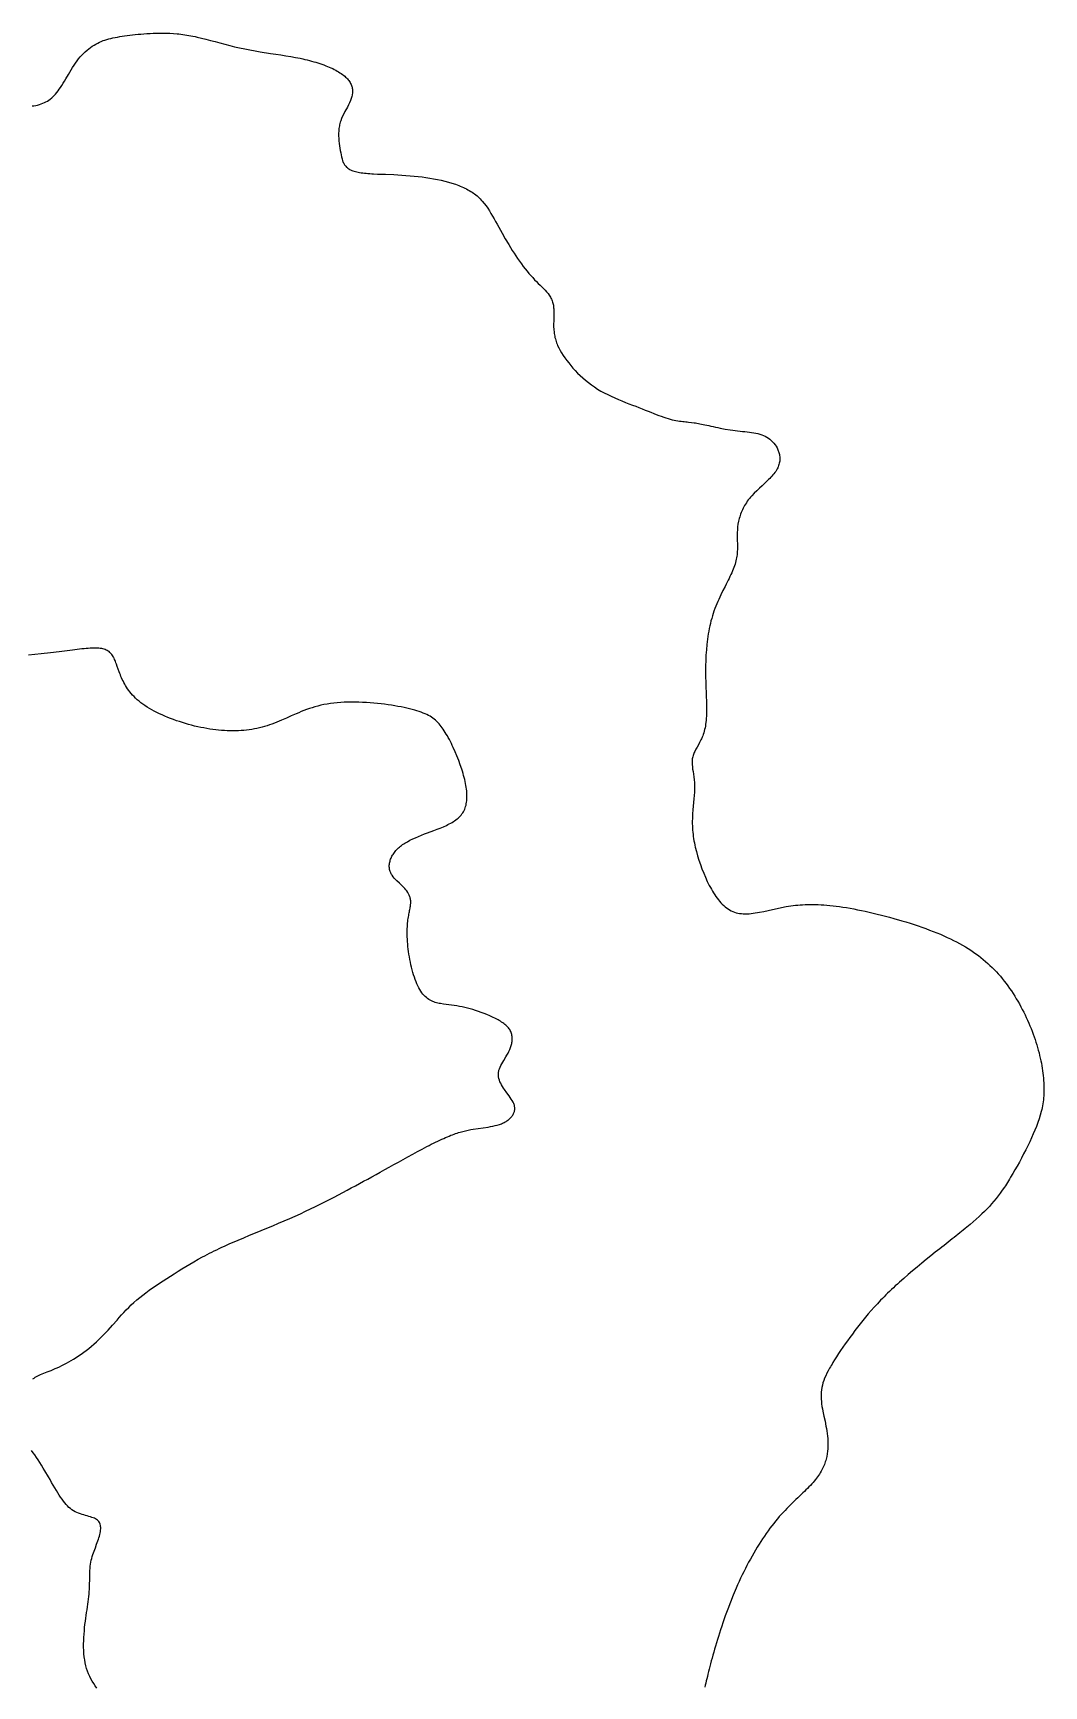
# Model space of a CAD drawing. Header units: millimetres. Extents: x -595 to 2558, y 454 to 5162.
# Drawn here: x 845 to 2286, y 2808 to 5162 of the extents above; entities that cross this region are included whole.
import ezdxf

# ---------------------------------------------------------------- set-up
doc = ezdxf.new("R2010")
doc.units = ezdxf.units.MM
doc.layers.add('188', color=7, linetype='Continuous')

msp = doc.modelspace()

# ---------------------------------------------------------------- linework, layer by layer
at = {"layer": '188', "elevation": 188}
for points in [[(843.9, 5058.4), (846.5, 5058.7), (849.1, 5059.2), (851.7, 5059.8), (854.2, 5060.5), (856.7, 5061.3), (859.1, 5062.2), (861.4, 5063.2), (863.6, 5064.3), (865.8, 5065.5), (867.8, 5066.8), (869.8, 5068.3), (871.8, 5069.9), (873.6, 5071.5), (875.5, 5073.4), (877.3, 5075.4), (879.1, 5077.5), (880.8, 5079.8), (882.6, 5082.3), (884.4, 5084.9), (886.2, 5087.8), (888, 5090.7), (889.8, 5093.8), (891.7, 5097), (895.5, 5103.5), (899.4, 5110.1), (901.5, 5113.4), (903.6, 5116.5), (905.7, 5119.6), (907.9, 5122.6), (910.2, 5125.4), (912.5, 5128.2), (914.8, 5130.7), (917.2, 5133.2), (919.7, 5135.5), (922.1, 5137.7), (924.6, 5139.8), (927.1, 5141.7), (929.6, 5143.5), (932.2, 5145.1), (934.7, 5146.6), (937.3, 5148), (939.8, 5149.3), (942.4, 5150.4), (945.1, 5151.5), (947.7, 5152.4), (950.5, 5153.3), (953.3, 5154), (956.1, 5154.7), (959.1, 5155.4), (962.2, 5156), (965.4, 5156.6), (968.7, 5157.2), (972.1, 5157.7), (975.6, 5158.2), (979.2, 5158.7), (983, 5159.2), (986.8, 5159.7), (990.8, 5160.1), (994.8, 5160.5), (999, 5160.8), (1003.2, 5161.2), (1007.5, 5161.5), (1011.9, 5161.7), (1016.4, 5162), (1020.9, 5162.2), (1025.5, 5162.3), (1030.3, 5162.3), (1035.1, 5162.2), (1040.1, 5162.1), (1045.2, 5161.8), (1050.4, 5161.3), (1053.1, 5161), (1055.8, 5160.7), (1058.6, 5160.4), (1061.4, 5160), (1064.2, 5159.5), (1067.1, 5159), (1070, 5158.5), (1073, 5157.9), (1076, 5157.3), (1079, 5156.6), (1085.2, 5155.1), (1091.6, 5153.5), (1098.1, 5151.8), (1104.7, 5150.1), (1111.5, 5148.3), (1118.4, 5146.4), (1125.4, 5144.7), (1132.5, 5142.9), (1139.6, 5141.3), (1146.9, 5139.7), (1154.2, 5138.3), (1161.6, 5136.9), (1169, 5135.7), (1183.7, 5133.4), (1191, 5132.3), (1198.3, 5131.2), (1205.4, 5130), (1212.5, 5128.9), (1219.4, 5127.6), (1226.1, 5126.3), (1229.5, 5125.6), (1232.7, 5124.8), (1236, 5124), (1239.1, 5123.2), (1242.2, 5122.4), (1245.3, 5121.5), (1248.3, 5120.7), (1251.2, 5119.7), (1254.1, 5118.8), (1256.9, 5117.8), (1259.6, 5116.9), (1262.3, 5115.8), (1264.9, 5114.8), (1267.4, 5113.8), (1269.8, 5112.7), (1272.2, 5111.6), (1274.4, 5110.5), (1276.6, 5109.3), (1278.7, 5108.2), (1280.7, 5107), (1282.6, 5105.8), (1284.4, 5104.6), (1286.1, 5103.4), (1287.7, 5102.2), (1289.3, 5101), (1290.7, 5099.7), (1292, 5098.4), (1293.2, 5097.1), (1294.3, 5095.8), (1295.3, 5094.5), (1296.2, 5093.2), (1297, 5091.9), (1297.8, 5090.5), (1298.4, 5089.2), (1299, 5087.8), (1299.4, 5086.4), (1299.8, 5085.1), (1300.1, 5083.7), (1300.3, 5082.2), (1300.4, 5080.8), (1300.5, 5079.4), (1300.5, 5078), (1300.4, 5076.5), (1300.2, 5075), (1299.9, 5073.6), (1299.6, 5072.1), (1299.2, 5070.6), (1298.7, 5069.1), (1298.2, 5067.6), (1297.6, 5066.1), (1296.2, 5063), (1294.7, 5059.9), (1293.1, 5056.8), (1289.7, 5050.4), (1288, 5047.1), (1286.4, 5043.8), (1285, 5040.5), (1283.7, 5037.1), (1283.1, 5035.3), (1282.6, 5033.6), (1282.1, 5031.8), (1281.8, 5030.1), (1281.5, 5028.3), (1281.2, 5026.5), (1280.8, 5022.9), (1280.7, 5019.3), (1280.7, 5015.7), (1280.9, 5012.2), (1281.2, 5008.6), (1281.6, 5005.1), (1282.1, 5001.7), (1282.6, 4998.3), (1283.1, 4995.1), (1283.7, 4991.9), (1284.2, 4988.8), (1284.8, 4985.9), (1285.5, 4983.1), (1286.3, 4980.5), (1286.8, 4979.2), (1287.3, 4978), (1287.9, 4976.8), (1288.5, 4975.6), (1289.2, 4974.5), (1290, 4973.5), (1290.8, 4972.5), (1291.8, 4971.5), (1292.8, 4970.6), (1293.9, 4969.7), (1295.1, 4968.9), (1296.3, 4968.1), (1297.7, 4967.4), (1299.3, 4966.7), (1300.9, 4966.1), (1302.6, 4965.5), (1304.5, 4965), (1306.4, 4964.5), (1308.5, 4964.1), (1310.6, 4963.7), (1312.8, 4963.4), (1315.2, 4963.1), (1317.5, 4962.8), (1320, 4962.6), (1322.5, 4962.3), (1325.1, 4962.1), (1327.8, 4962), (1330.5, 4961.8), (1336, 4961.5), (1341.7, 4961.3), (1347.5, 4961.1), (1359.2, 4960.6), (1365, 4960.3), (1370.8, 4960), (1376.6, 4959.6), (1382.4, 4959.1), (1388.2, 4958.6), (1393.9, 4958), (1399.5, 4957.3), (1405.1, 4956.6), (1410.6, 4955.7), (1416.1, 4954.8), (1421.5, 4953.7), (1426.8, 4952.6), (1432.1, 4951.3), (1437.2, 4950), (1442.2, 4948.5), (1447.1, 4946.9), (1451.8, 4945.2), (1454.1, 4944.3), (1456.3, 4943.3), (1458.6, 4942.3), (1460.7, 4941.3), (1462.9, 4940.2), (1464.9, 4939.1), (1466.9, 4938), (1468.9, 4936.8), (1470.8, 4935.6), (1472.7, 4934.4), (1474.5, 4933.1), (1476.2, 4931.7), (1477.9, 4930.3), (1479.5, 4928.9), (1481, 4927.5), (1482.6, 4926), (1484, 4924.4), (1485.4, 4922.9), (1488.2, 4919.6), (1490.7, 4916.3), (1493.2, 4912.8), (1495.5, 4909.2), (1497.8, 4905.5), (1500, 4901.7), (1502.2, 4897.8), (1504.4, 4893.9), (1506.7, 4889.9), (1508.9, 4885.8), (1513.5, 4877.5), (1518.2, 4869.2), (1523.1, 4860.9), (1525.6, 4856.8), (1528.1, 4852.7), (1530.6, 4848.8), (1533.2, 4844.8), (1535.8, 4841), (1538.4, 4837.3), (1541.1, 4833.6), (1543.8, 4830), (1546.5, 4826.6), (1549.2, 4823.2), (1551.9, 4820), (1554.5, 4816.9), (1557.2, 4813.9), (1559.9, 4811), (1562.5, 4808.2), (1565.1, 4805.6), (1567.7, 4803.1), (1570.2, 4800.7), (1572.6, 4798.3), (1574.9, 4796), (1577.1, 4793.6), (1579.1, 4791.2), (1580.9, 4788.8), (1581.8, 4787.5), (1582.6, 4786.2), (1583.3, 4784.9), (1584, 4783.5), (1584.6, 4782.1), (1585.2, 4780.7), (1585.6, 4779.2), (1586.1, 4777.7), (1586.4, 4776.1), (1586.7, 4774.5), (1586.9, 4772.8), (1587.1, 4771.1), (1587.2, 4769.3), (1587.3, 4767.5), (1587.4, 4763.8), (1587.3, 4760), (1587.2, 4756.1), (1587.2, 4752.1), (1587.1, 4748.1), (1587.1, 4744.1), (1587.3, 4740.2), (1587.6, 4736.2), (1587.9, 4734.3), (1588.2, 4732.3), (1588.6, 4730.4), (1589, 4728.5), (1589.5, 4726.6), (1590, 4724.7), (1590.6, 4722.9), (1591.3, 4721), (1592, 4719.2), (1592.7, 4717.4), (1594.4, 4713.8), (1596.3, 4710.2), (1598.4, 4706.6), (1600.6, 4703), (1603.1, 4699.5), (1605.7, 4695.9), (1608.5, 4692.4), (1611.5, 4688.8), (1614.6, 4685.2), (1617.9, 4681.6), (1621.3, 4678.1), (1624.9, 4674.6), (1628.7, 4671.1), (1632.6, 4667.8), (1636.7, 4664.5), (1640.9, 4661.3), (1645.3, 4658.2), (1649.8, 4655.3), (1654.5, 4652.4), (1659.3, 4649.8), (1664.2, 4647.3), (1669.2, 4644.9), (1674.2, 4642.6), (1679.3, 4640.4), (1684.3, 4638.3), (1689.4, 4636.3), (1694.4, 4634.4), (1699.3, 4632.5), (1704.1, 4630.7), (1708.7, 4628.9), (1713.2, 4627.1), (1717.6, 4625.4), (1721.8, 4623.8), (1725.8, 4622.2), (1729.7, 4620.6), (1733.4, 4619.1), (1737.1, 4617.8), (1740.5, 4616.4), (1743.9, 4615.2), (1747.1, 4614.1), (1750.2, 4613.2), (1753.1, 4612.3), (1756, 4611.6), (1758.7, 4610.9), (1761.4, 4610.4), (1763.9, 4609.9), (1766.4, 4609.6), (1768.7, 4609.3), (1771, 4609), (1773.2, 4608.8), (1775.3, 4608.6), (1777.4, 4608.4), (1779.4, 4608.2), (1783.4, 4607.8), (1787.2, 4607.2), (1789.2, 4606.9), (1791.2, 4606.6), (1793.3, 4606.3), (1795.4, 4605.9), (1797.7, 4605.4), (1800.1, 4604.9), (1802.6, 4604.4), (1805.3, 4603.8), (1808.2, 4603.2), (1811.2, 4602.5), (1814.4, 4601.8), (1817.7, 4601.1), (1821, 4600.3), (1824.5, 4599.6), (1831.6, 4598.2), (1838.7, 4597), (1842.3, 4596.5), (1845.8, 4596), (1849.3, 4595.6), (1852.8, 4595.2), (1856.2, 4594.9), (1859.6, 4594.6), (1862.9, 4594.2), (1866.1, 4593.9), (1869.2, 4593.4), (1872.3, 4593), (1875.2, 4592.4), (1878.1, 4591.8), (1880.9, 4591), (1883.6, 4590.1), (1886.2, 4589.1), (1888.6, 4587.9), (1891, 4586.6), (1893.2, 4585.2), (1895.3, 4583.7), (1897.3, 4582), (1899.2, 4580.1), (1901, 4578.1), (1902.6, 4576), (1904.1, 4573.7), (1905.4, 4571.3), (1906.1, 4570), (1906.6, 4568.8), (1907.2, 4567.4), (1907.7, 4566.1), (1908.1, 4564.7), (1908.5, 4563.3), (1908.8, 4561.8), (1909, 4560.4), (1909.2, 4558.9), (1909.3, 4557.4), (1909.3, 4555.8), (1909.3, 4554.3), (1909.2, 4552.7), (1908.9, 4551.1), (1908.6, 4549.5), (1908.2, 4547.9), (1907.7, 4546.3), (1907.1, 4544.6), (1906.4, 4543), (1905.5, 4541.4), (1904.6, 4539.7), (1903.5, 4538), (1902.3, 4536.4), (1901, 4534.7), (1899.6, 4533), (1898.2, 4531.3), (1896.6, 4529.7), (1895, 4528), (1893.3, 4526.3), (1891.5, 4524.5), (1887.9, 4521.1), (1884.1, 4517.6), (1880.3, 4514), (1876.5, 4510.4), (1872.9, 4506.8), (1869.3, 4503), (1867.7, 4501.2), (1866.1, 4499.2), (1864.5, 4497.3), (1863.1, 4495.4), (1861.7, 4493.4), (1860.5, 4491.4), (1859.3, 4489.4), (1858.1, 4487.4), (1857.1, 4485.4), (1856.1, 4483.4), (1855.2, 4481.3), (1854.4, 4479.3), (1853.6, 4477.2), (1852.9, 4475.2), (1852.2, 4473.1), (1851.6, 4471.1), (1851.1, 4469), (1850.6, 4467), (1849.8, 4462.9), (1849.3, 4458.8), (1848.9, 4454.8), (1848.7, 4450.8), (1848.6, 4446.9), (1848.7, 4443), (1848.8, 4439.1), (1848.9, 4435.3), (1849, 4431.4), (1849, 4427.4), (1848.8, 4423.4), (1848.6, 4421.3), (1848.4, 4419.2), (1848.2, 4417.1), (1847.8, 4414.9), (1847.4, 4412.8), (1846.9, 4410.5), (1846.3, 4408.3), (1845.7, 4405.9), (1844.9, 4403.6), (1844, 4401.1), (1843.1, 4398.7), (1842, 4396.2), (1840.9, 4393.6), (1839.7, 4391), (1838.4, 4388.3), (1837.1, 4385.6), (1835.7, 4382.8), (1834.3, 4380), (1832.8, 4377.1), (1831.3, 4374.2), (1828.3, 4368.2), (1825.3, 4362.1), (1822.4, 4355.7), (1820.9, 4352.5), (1819.5, 4349.2), (1818.2, 4345.9), (1816.8, 4342.5), (1815.6, 4339.1), (1814.4, 4335.6), (1813.3, 4332.1), (1812.3, 4328.6), (1811.3, 4325), (1810.4, 4321.4), (1809.6, 4317.8), (1808.8, 4314.1), (1808.1, 4310.4), (1807.4, 4306.6), (1806.9, 4302.9), (1806.3, 4299.1), (1805.8, 4295.3), (1805.4, 4291.5), (1804.7, 4283.9), (1804.2, 4276.2), (1803.9, 4268.5), (1803.7, 4260.8), (1803.6, 4253.1), (1803.7, 4245.4), (1803.9, 4237.9), (1804.1, 4230.4), (1804.3, 4223), (1804.6, 4215.8), (1804.7, 4212.3), (1804.8, 4208.8), (1804.8, 4205.4), (1804.9, 4202.1), (1804.9, 4198.8), (1804.9, 4195.5), (1804.8, 4192.4), (1804.7, 4189.3), (1804.5, 4186.3), (1804.3, 4183.4), (1804, 4180.5), (1803.7, 4177.8), (1803.3, 4175.1), (1802.8, 4172.6), (1802.3, 4170.1), (1801.7, 4167.8), (1801, 4165.5), (1800.3, 4163.3), (1799.5, 4161.2), (1798.7, 4159.2), (1797.8, 4157.2), (1796.9, 4155.4), (1796, 4153.5), (1795.1, 4151.8), (1793.3, 4148.4), (1791.5, 4145.2), (1789.8, 4142.1), (1788.2, 4139.1), (1787.5, 4137.6), (1786.8, 4136.1), (1786.3, 4134.6), (1785.8, 4133.1), (1785.3, 4131.6), (1785, 4130.1), (1784.7, 4128.6), (1784.6, 4127), (1784.5, 4125.5), (1784.4, 4123.9), (1784.4, 4122.3), (1784.5, 4120.6), (1784.8, 4117.3), (1785.2, 4113.9), (1785.7, 4110.3), (1786.3, 4106.6), (1786.8, 4102.8), (1787.3, 4098.8), (1787.6, 4094.7), (1787.7, 4092.5), (1787.8, 4090.4), (1787.8, 4088.1), (1787.8, 4085.9), (1787.7, 4083.6), (1787.6, 4081.2), (1787.3, 4076.4), (1786.9, 4071.5), (1786.4, 4066.3), (1785.9, 4061.1), (1785.5, 4055.7), (1785.1, 4050.2), (1784.8, 4044.6), (1784.7, 4038.8), (1784.7, 4035.9), (1784.8, 4033), (1784.9, 4030), (1785.1, 4027), (1785.4, 4024), (1785.7, 4021), (1786.1, 4018), (1786.6, 4014.9), (1787.1, 4011.9), (1787.6, 4008.8), (1788.3, 4005.7), (1788.9, 4002.6), (1790.5, 3996.4), (1792.2, 3990.2), (1794.1, 3984.1), (1796.2, 3977.9), (1798.5, 3971.8), (1800.9, 3965.8), (1803.4, 3959.9), (1806.1, 3954), (1807.5, 3951.2), (1808.9, 3948.3), (1810.4, 3945.5), (1811.9, 3942.8), (1813.4, 3940.1), (1815, 3937.5), (1816.7, 3935), (1818.3, 3932.5), (1820, 3930.1), (1821.8, 3927.9), (1823.6, 3925.7), (1825.5, 3923.6), (1827.4, 3921.6), (1829.4, 3919.7), (1831.4, 3917.9), (1833.4, 3916.3), (1835.6, 3914.8), (1837.8, 3913.4), (1840, 3912.2), (1842.3, 3911.1), (1844.7, 3910.2), (1847.1, 3909.4), (1849.6, 3908.8), (1852.1, 3908.4), (1854.7, 3908.1), (1857.4, 3907.9), (1860.1, 3907.8), (1862.9, 3907.8), (1865.7, 3908), (1868.6, 3908.2), (1871.5, 3908.6), (1874.4, 3909), (1877.4, 3909.5), (1880.4, 3910), (1886.5, 3911.3), (1892.7, 3912.6), (1899.1, 3914.1), (1905.5, 3915.5), (1911.9, 3916.8), (1918.4, 3918), (1924.9, 3919.1), (1928.2, 3919.5), (1931.6, 3919.9), (1935, 3920.3), (1938.4, 3920.6), (1941.9, 3920.8), (1945.4, 3921), (1949, 3921.1), (1952.7, 3921.2), (1956.4, 3921.2), (1960.2, 3921.1), (1964.2, 3921), (1968.2, 3920.8), (1972.3, 3920.5), (1976.5, 3920.2), (1980.8, 3919.8), (1985.3, 3919.3), (1989.8, 3918.7), (1994.5, 3918.1), (1999.4, 3917.4), (2004.4, 3916.6), (2009.5, 3915.7), (2014.7, 3914.7), (2020.1, 3913.7), (2025.6, 3912.6), (2031.2, 3911.4), (2036.8, 3910.2), (2042.5, 3908.8), (2048.3, 3907.5), (2054.1, 3906), (2060, 3904.5), (2065.8, 3902.9), (2071.7, 3901.3), (2083.4, 3897.9), (2089.2, 3896.2), (2095, 3894.4), (2100.7, 3892.5), (2106.4, 3890.6), (2112, 3888.7), (2117.5, 3886.7), (2122.8, 3884.7), (2128.1, 3882.7), (2133.2, 3880.7), (2138.2, 3878.6), (2143.1, 3876.5), (2147.8, 3874.3), (2152.5, 3872.2), (2156.9, 3870), (2161.3, 3867.7), (2165.6, 3865.4), (2169.7, 3863.1), (2173.8, 3860.8), (2177.7, 3858.4), (2181.5, 3855.9), (2185.3, 3853.4), (2188.9, 3850.8), (2192.4, 3848.2), (2195.9, 3845.6), (2199.3, 3842.9), (2202.6, 3840.1), (2205.8, 3837.2), (2208.9, 3834.3), (2212, 3831.4), (2215, 3828.3), (2218, 3825.2), (2220.8, 3822.1), (2223.7, 3818.8), (2226.4, 3815.5), (2229.1, 3812.1), (2231.8, 3808.7), (2234.4, 3805.2), (2236.9, 3801.6), (2239.4, 3798), (2241.8, 3794.4), (2244.2, 3790.7), (2246.4, 3786.9), (2248.7, 3783.2), (2250.8, 3779.4), (2252.9, 3775.5), (2255, 3771.7), (2257, 3767.8), (2258.9, 3763.9), (2260.7, 3760), (2262.5, 3756.1), (2264.2, 3752.2), (2265.9, 3748.3), (2267.5, 3744.4), (2269, 3740.5), (2270.5, 3736.6), (2271.8, 3732.7), (2273.2, 3728.8), (2274.4, 3725), (2275.6, 3721.1), (2276.7, 3717.3), (2277.8, 3713.5), (2278.8, 3709.8), (2279.7, 3706), (2280.6, 3702.3), (2281.4, 3698.6), (2282.1, 3695), (2282.8, 3691.4), (2283.4, 3687.8), (2283.9, 3684.3), (2284.4, 3680.8), (2284.8, 3677.3), (2285.1, 3673.9), (2285.4, 3670.6), (2285.6, 3667.3), (2285.7, 3664), (2285.8, 3660.8), (2285.8, 3657.7), (2285.8, 3654.6), (2285.7, 3651.5), (2285.5, 3648.6), (2285.3, 3645.6), (2285, 3642.8), (2284.6, 3639.9), (2284.2, 3637.1), (2283.7, 3634.4), (2283.2, 3631.6), (2282.6, 3628.9), (2282, 3626.3), (2280.6, 3620.9), (2279, 3615.7), (2277.1, 3610.4), (2275.1, 3605.1), (2273, 3599.8), (2270.6, 3594.4), (2268.1, 3588.8), (2265.5, 3583.2), (2262.7, 3577.4), (2259.8, 3571.6), (2256.9, 3565.8), (2253.9, 3560), (2250.8, 3554.3), (2247.7, 3548.6), (2244.5, 3543.1), (2241.4, 3537.7), (2238.3, 3532.5), (2236.8, 3530), (2235.3, 3527.5), (2233.8, 3525.1), (2232.3, 3522.8), (2230.8, 3520.5), (2229.4, 3518.3), (2226.4, 3514), (2223.5, 3509.9), (2220.6, 3505.9), (2217.6, 3502.1), (2214.5, 3498.3), (2211.3, 3494.7), (2208.1, 3491.1), (2204.7, 3487.5), (2201.1, 3483.9), (2197.4, 3480.3), (2193.4, 3476.7), (2189.3, 3473), (2185, 3469.2), (2180.5, 3465.4), (2178.2, 3463.4), (2175.8, 3461.5), (2173.4, 3459.5), (2170.9, 3457.4), (2168.4, 3455.4), (2165.8, 3453.3), (2163.2, 3451.2), (2160.5, 3449.1), (2157.8, 3446.9), (2155, 3444.7), (2152.2, 3442.4), (2149.3, 3440.2), (2146.4, 3437.8), (2143.4, 3435.5), (2140.4, 3433.1), (2137.3, 3430.6), (2131, 3425.7), (2124.6, 3420.6), (2118.1, 3415.3), (2111.6, 3410.1), (2105.1, 3404.7), (2098.6, 3399.3), (2092.3, 3393.9), (2086, 3388.5), (2079.9, 3383.2), (2076.9, 3380.5), (2074, 3377.9), (2071.2, 3375.3), (2068.4, 3372.7), (2065.7, 3370.1), (2063, 3367.5), (2060.4, 3365), (2057.9, 3362.4), (2055.5, 3359.9), (2053.1, 3357.4), (2048.4, 3352.5), (2043.9, 3347.6), (2039.6, 3342.8), (2035.5, 3338), (2031.5, 3333.2), (2027.6, 3328.4), (2023.8, 3323.6), (2020.1, 3318.9), (2016.5, 3314.1), (2012.9, 3309.3), (2009.3, 3304.5), (2005.9, 3299.8), (2002.5, 3295.1), (1999.3, 3290.5), (1996.1, 3285.9), (1993.1, 3281.4), (1990.3, 3277), (1987.5, 3272.7), (1985, 3268.6), (1983.8, 3266.6), (1982.6, 3264.6), (1981.5, 3262.6), (1980.4, 3260.7), (1979.3, 3258.9), (1978.3, 3257), (1976.5, 3253.4), (1974.8, 3249.9), (1973.3, 3246.5), (1972, 3243.1), (1970.9, 3239.8), (1970, 3236.5), (1969.2, 3233.2), (1968.7, 3230), (1968.3, 3226.7), (1968.1, 3223.4), (1968.1, 3220), (1968.3, 3216.7), (1968.6, 3213.2), (1969, 3209.8), (1969.5, 3206.3), (1970.1, 3202.9), (1970.8, 3199.4), (1972.3, 3192.3), (1973.8, 3185.3), (1975.1, 3178.2), (1975.8, 3174.7), (1976.3, 3171.2), (1976.8, 3167.6), (1977.2, 3164), (1977.6, 3160.5), (1977.8, 3156.9), (1977.9, 3153.3), (1977.8, 3149.6), (1977.7, 3146), (1977.3, 3142.3), (1976.9, 3138.6), (1976.2, 3134.9), (1975.8, 3133), (1975.3, 3131.1), (1974.8, 3129.2), (1974.2, 3127.3), (1973.6, 3125.4), (1972.9, 3123.5), (1972.1, 3121.6), (1971.2, 3119.6), (1970.3, 3117.7), (1969.3, 3115.8), (1968.3, 3113.8), (1967.1, 3111.8), (1965.9, 3109.9), (1964.6, 3107.9), (1963.2, 3105.9), (1961.7, 3103.9), (1960.2, 3101.9), (1958.5, 3099.9), (1956.7, 3097.8), (1954.9, 3095.8), (1952.9, 3093.7), (1950.9, 3091.7), (1948.8, 3089.5), (1946.7, 3087.4), (1944.4, 3085.2), (1942.1, 3083), (1939.8, 3080.8), (1937.4, 3078.5), (1934.9, 3076.1), (1932.4, 3073.7), (1929.9, 3071.3), (1927.3, 3068.8), (1924.7, 3066.2), (1922.1, 3063.6), (1919.4, 3060.8), (1916.8, 3058.1), (1914.1, 3055.2), (1911.4, 3052.2), (1908.7, 3049.2), (1906, 3046.1), (1903.3, 3042.8), (1900.7, 3039.5), (1898, 3036.1), (1895.3, 3032.6), (1892.7, 3029), (1890.1, 3025.3), (1887.5, 3021.6), (1884.9, 3017.7), (1882.3, 3013.8), (1879.8, 3009.8), (1877.2, 3005.7), (1874.7, 3001.6), (1872.3, 2997.3), (1869.8, 2993.1), (1867.4, 2988.7), (1865, 2984.3), (1862.6, 2979.8), (1860.3, 2975.3), (1858, 2970.7), (1855.7, 2966.1), (1853.5, 2961.4), (1851.3, 2956.6), (1849.2, 2951.9), (1847.1, 2947.1), (1843, 2937.3), (1839, 2927.5), (1835.3, 2917.6), (1831.7, 2907.7), (1828.3, 2897.9), (1826.6, 2893), (1825.1, 2888.2), (1823.5, 2883.4), (1822, 2878.7), (1820.6, 2874), (1819.2, 2869.4), (1817.8, 2864.9), (1816.5, 2860.4), (1815.3, 2856.1), (1814.1, 2851.8), (1812.9, 2847.6), (1811.8, 2843.6), (1810.8, 2839.6), (1809.8, 2835.8), (1808.8, 2832.1), (1807.9, 2828.5), (1807, 2825), (1806.2, 2821.6), (1805.4, 2818.3), (1804.6, 2815.2), (1803.8, 2812.1), (1803.1, 2809.2), (1802.4, 2806.3)], [(845.1, 3245.5), (846.6, 3246.6), (848.2, 3247.7), (850, 3248.7), (851.8, 3249.7), (853.8, 3250.7), (855.9, 3251.6), (858.1, 3252.5), (860.4, 3253.4), (862.9, 3254.4), (865.4, 3255.4), (868.1, 3256.4), (870.8, 3257.5), (873.7, 3258.7), (876.6, 3260), (879.7, 3261.3), (882.8, 3262.7), (886, 3264.3), (889.3, 3265.9), (892.7, 3267.6), (896.1, 3269.5), (899.5, 3271.4), (903, 3273.5), (906.6, 3275.8), (910.2, 3278.1), (913.8, 3280.6), (917.4, 3283.3), (921, 3286), (924.7, 3288.9), (928.3, 3291.8), (931.9, 3294.9), (935.4, 3298.1), (938.9, 3301.3), (942.4, 3304.6), (945.8, 3308), (949.1, 3311.4), (952.3, 3314.9), (958.6, 3322), (964.9, 3329.2), (968, 3332.8), (971.3, 3336.5), (974.6, 3340.1), (978, 3343.7), (981.5, 3347.3), (985.2, 3350.9), (989, 3354.4), (993, 3357.9), (997.2, 3361.4), (1001.6, 3364.8), (1006.1, 3368.2), (1010.8, 3371.6), (1015.6, 3375), (1020.5, 3378.3), (1025.5, 3381.7), (1030.6, 3385), (1035.8, 3388.4), (1041.1, 3391.8), (1046.4, 3395.2), (1051.8, 3398.6), (1057.2, 3402), (1062.8, 3405.4), (1068.6, 3408.8), (1074.4, 3412.3), (1080.5, 3415.7), (1086.7, 3419.1), (1090, 3420.9), (1093.2, 3422.6), (1096.5, 3424.3), (1099.9, 3426), (1103.4, 3427.7), (1106.9, 3429.4), (1110.5, 3431.2), (1114.1, 3432.9), (1117.8, 3434.6), (1121.6, 3436.3), (1125.5, 3438), (1129.4, 3439.7), (1137.4, 3443.1), (1145.5, 3446.5), (1153.7, 3449.9), (1162, 3453.3), (1178.6, 3460.1), (1186.9, 3463.5), (1195.1, 3467), (1203.1, 3470.4), (1211, 3473.8), (1218.7, 3477.2), (1226.2, 3480.7), (1233.5, 3484.1), (1240.7, 3487.5), (1247.7, 3490.9), (1254.5, 3494.3), (1261.2, 3497.7), (1267.8, 3501), (1274.2, 3504.3), (1280.5, 3507.6), (1286.7, 3510.9), (1292.7, 3514.1), (1298.7, 3517.3), (1304.6, 3520.5), (1316.3, 3526.8), (1322.2, 3530), (1328.1, 3533.3), (1334.1, 3536.6), (1340.1, 3540), (1346.3, 3543.4), (1352.7, 3546.9), (1359.2, 3550.6), (1365.8, 3554.3), (1372.6, 3558), (1379.4, 3561.8), (1386.3, 3565.5), (1393, 3569.2), (1399.7, 3572.8), (1406.3, 3576.3), (1409.5, 3577.9), (1412.7, 3579.5), (1415.8, 3581.1), (1418.9, 3582.6), (1421.9, 3584.1), (1424.8, 3585.5), (1427.6, 3586.8), (1430.4, 3588), (1433.1, 3589.2), (1435.6, 3590.3), (1438.2, 3591.3), (1440.6, 3592.3), (1442.9, 3593.2), (1445.2, 3594), (1447.4, 3594.8), (1449.6, 3595.5), (1451.7, 3596.2), (1453.8, 3596.8), (1455.8, 3597.4), (1457.8, 3597.9), (1461.6, 3598.9), (1465.3, 3599.7), (1468.9, 3600.4), (1472.4, 3601), (1479.5, 3602.1), (1486.6, 3603.1), (1493.6, 3604.1), (1497, 3604.7), (1500.3, 3605.4), (1503.6, 3606.1), (1506.8, 3606.9), (1509.8, 3607.8), (1512.7, 3608.9), (1514.1, 3609.5), (1515.5, 3610.1), (1516.8, 3610.8), (1518.1, 3611.5), (1519.3, 3612.2), (1520.5, 3613), (1521.6, 3613.8), (1522.7, 3614.6), (1523.7, 3615.5), (1524.7, 3616.4), (1525.6, 3617.3), (1526.5, 3618.2), (1527.3, 3619.2), (1528.1, 3620.2), (1528.7, 3621.2), (1529.4, 3622.2), (1529.9, 3623.2), (1530.4, 3624.3), (1530.8, 3625.3), (1531.1, 3626.4), (1531.4, 3627.5), (1531.6, 3628.6), (1531.7, 3629.7), (1531.7, 3630.8), (1531.7, 3631.9), (1531.5, 3633), (1531.3, 3634.1), (1531.1, 3635.2), (1530.7, 3636.3), (1530.3, 3637.4), (1529.8, 3638.5), (1529.3, 3639.6), (1528.1, 3641.8), (1526.7, 3644), (1525.2, 3646.2), (1523.6, 3648.4), (1520.3, 3652.9), (1517, 3657.4), (1515.5, 3659.6), (1514.1, 3661.9), (1512.8, 3664.2), (1511.7, 3666.4), (1510.6, 3668.7), (1509.8, 3671), (1509.2, 3673.3), (1508.7, 3675.6), (1508.5, 3676.8), (1508.4, 3678), (1508.4, 3679.1), (1508.4, 3680.3), (1508.5, 3681.4), (1508.6, 3682.6), (1508.8, 3683.7), (1509.1, 3684.9), (1509.5, 3686), (1509.8, 3687.2), (1510.8, 3689.5), (1511.9, 3691.9), (1513.2, 3694.2), (1514.6, 3696.6), (1516.1, 3699), (1519.1, 3704), (1520.6, 3706.6), (1522.1, 3709.2), (1523.4, 3711.8), (1524.7, 3714.6), (1525.8, 3717.4), (1526.7, 3720.2), (1527.1, 3721.7), (1527.4, 3723.1), (1527.7, 3724.5), (1527.9, 3726), (1528.1, 3727.4), (1528.1, 3728.9), (1528.1, 3730.3), (1528.1, 3731.8), (1527.9, 3733.2), (1527.7, 3734.6), (1527.4, 3736), (1527, 3737.4), (1526.5, 3738.8), (1525.9, 3740.1), (1525.3, 3741.5), (1524.5, 3742.8), (1523.6, 3744.1), (1522.6, 3745.4), (1521.5, 3746.6), (1520.3, 3747.9), (1519, 3749.1), (1517.6, 3750.3), (1516.2, 3751.4), (1514.6, 3752.6), (1513, 3753.7), (1511.3, 3754.8), (1509.6, 3755.8), (1507.8, 3756.9), (1504, 3758.9), (1500.1, 3760.8), (1496.1, 3762.6), (1492, 3764.3), (1487.9, 3765.9), (1483.9, 3767.4), (1479.8, 3768.8), (1475.9, 3770.1), (1471.9, 3771.3), (1468.1, 3772.4), (1464.2, 3773.4), (1460.4, 3774.3), (1456.6, 3775.2), (1452.9, 3776), (1449.1, 3776.6), (1445.3, 3777.3), (1441.5, 3777.8), (1437.6, 3778.3), (1429.9, 3779.3), (1426, 3779.9), (1424.1, 3780.2), (1422.2, 3780.6), (1420.3, 3781.1), (1418.4, 3781.7), (1416.5, 3782.3), (1414.7, 3783), (1412.8, 3783.9), (1411, 3784.8), (1409.3, 3785.9), (1407.5, 3787.1), (1405.8, 3788.4), (1404.2, 3789.9), (1402.5, 3791.5), (1400.9, 3793.3), (1399.4, 3795.3), (1397.9, 3797.4), (1396.4, 3799.8), (1395, 3802.4), (1393.6, 3805.1), (1392.3, 3808), (1391.1, 3811), (1389.9, 3814.2), (1388.7, 3817.5), (1387.6, 3820.9), (1386.6, 3824.4), (1385.6, 3827.9), (1384.7, 3831.6), (1383.8, 3835.3), (1383, 3839), (1382.2, 3842.7), (1381.6, 3846.5), (1380.9, 3850.2), (1380.4, 3853.9), (1379.9, 3857.6), (1379.5, 3861.2), (1379.1, 3864.8), (1378.8, 3868.3), (1378.6, 3871.6), (1378.4, 3874.9), (1378.3, 3878.1), (1378.3, 3881.1), (1378.3, 3884), (1378.4, 3886.8), (1378.6, 3889.5), (1378.8, 3892), (1379, 3894.5), (1379.2, 3896.9), (1379.5, 3899.1), (1379.9, 3901.3), (1380.2, 3903.3), (1380.5, 3905.3), (1380.9, 3907.2), (1381.2, 3909), (1381.6, 3910.8), (1381.9, 3912.5), (1382.2, 3914.1), (1382.5, 3915.7), (1382.8, 3917.2), (1383, 3918.6), (1383.2, 3920), (1383.3, 3921.4), (1383.4, 3922.7), (1383.5, 3924), (1383.4, 3925.3), (1383.4, 3926.5), (1383.2, 3927.7), (1383, 3928.9), (1382.8, 3930), (1382.5, 3931.1), (1382.2, 3932.2), (1381.3, 3934.4), (1380.3, 3936.4), (1379.1, 3938.4), (1377.8, 3940.4), (1376.4, 3942.2), (1374.8, 3944.1), (1373.1, 3945.9), (1371.3, 3947.7), (1367.5, 3951.3), (1363.7, 3954.9), (1361.8, 3956.8), (1360, 3958.7), (1358.4, 3960.7), (1356.9, 3962.8), (1356.2, 3963.8), (1355.6, 3964.9), (1355, 3966), (1354.5, 3967.1), (1354.1, 3968.3), (1353.7, 3969.5), (1353.4, 3970.7), (1353.1, 3972), (1353, 3973.2), (1352.9, 3974.5), (1352.9, 3975.9), (1352.9, 3977.2), (1353.1, 3978.6), (1353.3, 3980), (1353.5, 3981.3), (1353.9, 3982.7), (1354.3, 3984.1), (1354.8, 3985.5), (1355.4, 3987), (1356, 3988.4), (1356.7, 3989.8), (1357.5, 3991.2), (1358.3, 3992.5), (1359.2, 3993.9), (1360.2, 3995.3), (1361.2, 3996.6), (1362.3, 3997.9), (1363.5, 3999.2), (1364.8, 4000.5), (1366.1, 4001.7), (1367.4, 4002.9), (1368.9, 4004.1), (1370.4, 4005.2), (1371.9, 4006.3), (1373.5, 4007.4), (1375.2, 4008.5), (1376.9, 4009.5), (1378.7, 4010.5), (1382.3, 4012.5), (1386.2, 4014.4), (1390.2, 4016.2), (1394.3, 4018), (1398.6, 4019.7), (1402.9, 4021.5), (1407.4, 4023.1), (1416.5, 4026.5), (1421, 4028.3), (1425.5, 4030), (1429.9, 4031.9), (1434.2, 4033.8), (1436.3, 4034.8), (1438.4, 4035.9), (1440.4, 4037), (1442.3, 4038.1), (1444.2, 4039.2), (1446, 4040.4), (1447.8, 4041.6), (1449.4, 4042.9), (1451, 4044.2), (1452.5, 4045.6), (1453.9, 4047), (1455.2, 4048.5), (1456.4, 4050.1), (1457.5, 4051.7), (1458.6, 4053.3), (1459.5, 4055.1), (1460.3, 4056.8), (1461, 4058.7), (1461.6, 4060.6), (1462.2, 4062.5), (1462.6, 4064.6), (1463, 4066.6), (1463.3, 4068.8), (1463.5, 4071), (1463.6, 4073.2), (1463.6, 4075.5), (1463.5, 4077.9), (1463.4, 4080.3), (1463.2, 4082.8), (1462.9, 4085.4), (1462.5, 4088), (1462.1, 4090.6), (1461.6, 4093.4), (1461, 4096.1), (1460.3, 4099), (1459.6, 4101.9), (1458.8, 4104.8), (1458, 4107.8), (1457.1, 4110.9), (1456.1, 4113.9), (1454, 4120.1), (1451.8, 4126.4), (1449.3, 4132.6), (1446.8, 4138.7), (1444.1, 4144.7), (1442.7, 4147.6), (1441.3, 4150.5), (1439.9, 4153.3), (1438.5, 4156.1), (1437, 4158.8), (1435.6, 4161.3), (1434.1, 4163.8), (1432.7, 4166.2), (1431.3, 4168.5), (1429.8, 4170.7), (1428.3, 4172.8), (1426.8, 4174.8), (1425.3, 4176.7), (1423.8, 4178.5), (1422.1, 4180.2), (1420.5, 4181.9), (1418.7, 4183.5), (1416.9, 4185), (1415, 4186.4), (1413, 4187.8), (1410.9, 4189.1), (1408.6, 4190.4), (1406.3, 4191.6), (1403.8, 4192.7), (1401.2, 4193.8), (1398.4, 4194.9), (1395.5, 4195.9), (1392.3, 4196.9), (1389.1, 4197.9), (1385.6, 4198.8), (1381.9, 4199.8), (1378, 4200.7), (1373.9, 4201.6), (1369.7, 4202.4), (1365.2, 4203.2), (1360.6, 4204), (1355.9, 4204.8), (1351.1, 4205.5), (1346.1, 4206.2), (1341.1, 4206.8), (1335.9, 4207.4), (1330.7, 4207.9), (1325.5, 4208.3), (1320.2, 4208.7), (1314.9, 4208.9), (1309.7, 4209.2), (1304.4, 4209.3), (1299.1, 4209.3), (1293.9, 4209.2), (1288.7, 4209.1), (1283.7, 4208.8), (1278.7, 4208.4), (1273.8, 4207.9), (1269, 4207.3), (1264.3, 4206.6), (1259.8, 4205.8), (1255.4, 4204.8), (1251.2, 4203.7), (1247, 4202.6), (1242.9, 4201.4), (1239, 4200.1), (1235.1, 4198.7), (1231.3, 4197.3), (1227.5, 4195.8), (1223.9, 4194.3), (1220.3, 4192.8), (1213.2, 4189.7), (1206.2, 4186.6), (1199.4, 4183.6), (1192.5, 4180.7), (1189.1, 4179.3), (1185.7, 4178), (1182.2, 4176.8), (1178.7, 4175.6), (1175.2, 4174.6), (1171.6, 4173.6), (1168, 4172.7), (1164.3, 4171.9), (1160.7, 4171.2), (1156.9, 4170.5), (1153.2, 4170), (1149.4, 4169.5), (1145.6, 4169.1), (1141.7, 4168.8), (1137.9, 4168.6), (1133.9, 4168.5), (1130, 4168.4), (1126, 4168.5), (1122, 4168.6), (1117.9, 4168.8), (1113.8, 4169.1), (1109.7, 4169.4), (1105.5, 4169.9), (1101.3, 4170.4), (1097.1, 4171), (1092.8, 4171.7), (1088.5, 4172.5), (1084.2, 4173.4), (1079.9, 4174.3), (1075.5, 4175.3), (1071.2, 4176.4), (1066.8, 4177.6), (1062.5, 4178.8), (1058.1, 4180.1), (1053.8, 4181.5), (1049.6, 4182.9), (1045.4, 4184.4), (1041.2, 4186), (1037.1, 4187.6), (1033.1, 4189.3), (1029.2, 4191), (1025.3, 4192.8), (1021.6, 4194.6), (1018, 4196.5), (1014.4, 4198.4), (1011, 4200.3), (1007.8, 4202.3), (1004.6, 4204.4), (1001.7, 4206.4), (998.8, 4208.5), (996.2, 4210.7), (993.7, 4212.8), (991.3, 4215), (989.1, 4217.2), (987, 4219.4), (985.1, 4221.7), (983.2, 4223.9), (981.5, 4226.1), (979.9, 4228.4), (978.4, 4230.6), (977.1, 4232.9), (975.8, 4235.1), (974.5, 4237.3), (973.4, 4239.5), (972.4, 4241.7), (971.4, 4243.9), (970.4, 4246), (969.6, 4248.2), (968.8, 4250.2), (968, 4252.3), (966.6, 4256.3), (965.2, 4260.1), (964, 4263.6), (963.3, 4265.4), (962.7, 4267), (962, 4268.6), (961.4, 4270.2), (960.7, 4271.7), (960, 4273.1), (959.2, 4274.4), (958.4, 4275.7), (957.6, 4277), (956.6, 4278.1), (955.7, 4279.2), (954.6, 4280.2), (953.5, 4281.2), (952.3, 4282), (951, 4282.8), (949.6, 4283.5), (948.1, 4284.1), (946.5, 4284.7), (944.8, 4285.2), (943, 4285.5), (941, 4285.8), (938.9, 4286), (936.7, 4286.2), (934.4, 4286.2), (931.9, 4286.2), (929.3, 4286.2), (926.7, 4286.1), (923.9, 4285.9), (921, 4285.6), (918, 4285.4), (914.8, 4285), (911.6, 4284.7), (908.3, 4284.3), (904.9, 4283.9), (901.4, 4283.4), (897.8, 4282.9), (894, 4282.5), (890.2, 4282), (886.4, 4281.5), (882.4, 4280.9), (878.3, 4280.4), (874.2, 4279.9), (869.9, 4279.4), (865.6, 4279), (861.2, 4278.5), (856.8, 4278), (847.8, 4277.1), (838.6, 4276.3)], [(936.2, 2804.9), (933.9, 2808.1), (931.7, 2811.3), (929.6, 2814.7), (927.7, 2818.1), (926, 2821.7), (924.3, 2825.3), (922.9, 2829), (921.6, 2832.9), (920.5, 2836.8), (919.6, 2840.9), (918.8, 2845.1), (918.4, 2847.3), (918.2, 2849.5), (917.7, 2853.9), (917.4, 2858.5), (917.3, 2863.1), (917.3, 2867.8), (917.4, 2872.5), (917.6, 2877.2), (917.9, 2881.9), (918.3, 2886.6), (918.7, 2891.2), (919.2, 2895.7), (919.8, 2900.1), (920.3, 2904.4), (920.9, 2908.6), (921.5, 2912.7), (922.1, 2916.6), (922.6, 2920.5), (923.2, 2924.3), (923.7, 2928), (924.2, 2931.7), (924.6, 2935.3), (925, 2938.8), (925.3, 2942.3), (925.6, 2945.8), (925.7, 2949.3), (925.8, 2952.7), (926, 2959.5), (926.1, 2966.1), (926.1, 2969.3), (926.3, 2972.4), (926.5, 2975.5), (926.7, 2978.5), (927.1, 2981.4), (927.6, 2984.3), (928.2, 2987.1), (928.8, 2989.8), (929.6, 2992.5), (930.4, 2995.1), (931.2, 2997.6), (932.1, 3000.1), (934, 3005), (935.8, 3009.8), (937.5, 3014.5), (938.3, 3016.9), (939, 3019.2), (939.7, 3021.4), (940.2, 3023.6), (940.7, 3025.8), (941.1, 3027.9), (941.4, 3029.9), (941.6, 3031.8), (941.6, 3033.6), (941.5, 3035.3), (941.3, 3036.8), (940.9, 3038.3), (940.4, 3039.7), (939.8, 3040.9), (939, 3042.1), (938, 3043.2), (936.9, 3044.2), (935.7, 3045.1), (934.3, 3046), (932.7, 3046.8), (930.9, 3047.5), (929, 3048.2), (927, 3048.9), (924.8, 3049.5), (922.5, 3050.2), (920.1, 3050.8), (917.6, 3051.6), (915.1, 3052.3), (912.6, 3053.1), (910.1, 3054.1), (907.6, 3055.1), (905.2, 3056.2), (902.8, 3057.5), (900.5, 3059), (898.4, 3060.6), (896.3, 3062.4), (894.3, 3064.4), (892.3, 3066.5), (890.3, 3068.8), (888.4, 3071.3), (886.5, 3074), (884.5, 3076.9), (882.5, 3080), (880.5, 3083.2), (878.4, 3086.6), (876.3, 3090.3), (874, 3094.1), (871.7, 3098), (869.4, 3102), (867, 3106), (862.2, 3114.2), (859.8, 3118.3), (857.3, 3122.3), (854.9, 3126.2), (852.4, 3129.9), (850, 3133.6), (847.6, 3137), (845.2, 3140.3), (842.9, 3143.5)]]:
    msp.add_lwpolyline(points, dxfattribs=at)

doc.saveas('drawing.dxf')
